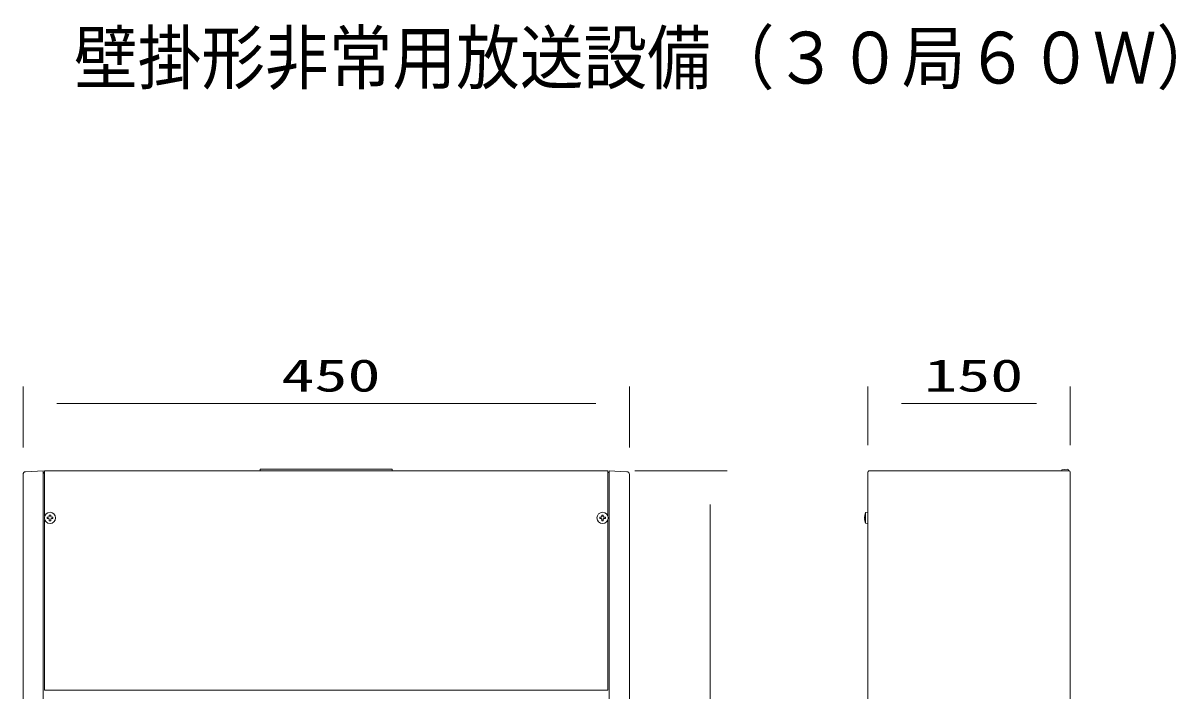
# Model space of a CAD drawing. Units: millimetres on the paper. Extents: x -62 to 66, y -119 to 119.
# Drawn here: x -39.3 to 46.3, y 69.8 to 119.4 of the extents above; entities that cross this region are included whole.
import ezdxf
from ezdxf.enums import TextEntityAlignment as Align

# ---------------------------------------------------------------- set-up
doc = ezdxf.new("R2010")
doc.units = ezdxf.units.MM
doc.layers.add('0-0_MOJI1', color=7, linetype='Continuous')
doc.layers.add('0-2_GAIKEI', color=4, linetype='Continuous', lineweight=9)
doc.layers.add('0-3_SUNPO', color=7, linetype='Continuous', lineweight=9)
doc.styles.add('ＭＳ ゴシック', font='')
doc.styles.get('ＭＳ ゴシック').set_extended_font_data('MS Gothic')

msp = doc.modelspace()

# ---------------------------------------------------------------- linework, layer by layer
at = {"layer": '0-2_GAIKEI', "color": 7}
for p, q in [((-39.286, 85.89), (-39.286, 85.892)), ((-39.286, 20.027), (-39.286, 85.89)), ((-38.623, 86.115), (-39.096, 86.09)), ((-37.786, 86.159), (-38.623, 86.115)), ((-37.786, 86.159), (-37.786, 58.552)), ((-37.686, 86.159), (-37.686, 82.769)), ((-37.686, 86.159), (4.114, 86.159)), ((4.114, 82.769), (4.114, 86.159)), ((5.051, 86.115), (4.214, 86.159)), ((4.214, 19.759), (4.214, 86.159)), ((5.525, 86.09), (5.051, 86.115)), ((5.714, 85.89), (5.714, 20.027)), ((23.411, 19.859), (23.411, 86.059)), ((38.311, 86.159), (23.511, 86.159)), ((38.165, 86.159), (38.161, 86.159)), ((38.411, 86.059), (38.411, 19.859)), ((4.114, 71.159), (4.114, 82.548))]:
    msp.add_line(p, q, dxfattribs=at)
at = {"layer": '0-2_GAIKEI'}
for p, q in [((-37.786, 85.959), (-37.786, 53.076)), ((-21.686, 86.269), (-21.686, 86.159)), ((-21.686, 86.269), (-11.886, 86.269)), ((-21.686, 86.268), (-11.886, 86.268)), ((-11.886, 86.269), (-11.886, 86.159)), ((4.114, 82.769), (4.114, 85.959)), ((5.714, 85.89), (5.714, 85.895)), ((37.8, 86.223), (38.2, 86.268)), ((37.8, 86.223), (37.807, 86.159)), ((38.311, 86.169), (38.311, 86.159)), ((23.241, 83.059), (23.411, 83.074)), ((23.241, 83.059), (23.241, 82.259)), ((-37.686, 69.859), (-37.686, 82.548)), ((4.114, 82.548), (4.114, 69.859)), ((23.182, 82.449), (23.184, 82.449)), ((23.241, 82.259), (23.411, 82.244)), ((-37.686, 69.859), (4.114, 69.859))]:
    msp.add_line(p, q, dxfattribs=at)
for centre in [(-37.286, 82.659), (3.714, 82.659)]:
    msp.add_circle(centre, 0.415, dxfattribs=at)
at = {"layer": '0-2_GAIKEI', "color": 7}
for centre, radius, start, end in [((-39.086, 85.89), 0.2, 137.93078, 179.5881), ((-39.086, 85.89), 0.2, 93.00931, 137.92207), ((-37.686, 85.959), 0.1, 90, 180), ((5.514, 85.89), 0.2, 42.07814, 86.99058), ((5.514, 85.89), 0.2, 1.20354, 42.07814), ((23.511, 86.059), 0.0998, 134.96645, 179.99483), ((23.511, 86.059), 0.1, 135.03326, 175.8595), ((23.511, 86.059), 0.0998, 90.01838, 135.04002), ((23.511, 86.059), 0.0998, 90.01623, 135.05003), ((38.311, 86.059), 0.1, 0, 90)]:
    msp.add_arc(centre, radius, start, end, dxfattribs=at)
at = {"layer": '0-2_GAIKEI'}
for centre, radius, start, end in [((4.114, 85.959), 0.1, 0, 90), ((38.211, 86.169), 0.1, 0, 96.41879), ((24.202, 82.659), 1.041, 157.38713, 168.35776), ((-35.533, 82.659), 1.963, 178.45689, 180.00436), ((-35.522, 82.659), 1.974, 179.99966, 181.53909), ((-37.289, 71.19), 11.524, 90.50087, 91.02327), ((-37.287, 94.313), 11.71, 268.98045, 269.49456), ((-37.391, 82.763), 0.0504, 270.70173, 359.33876), ((-37.391, 82.554), 0.0504, 0.70823, 89.33036), ((-25.817, 82.655), 11.524, 180.50087, 181.02328), ((-25.817, 82.662), 11.524, 178.97672, 179.49913), ((-37.286, 80.895), 1.974, 88.46102, 91.53898), ((-37.286, 84.423), 1.974, 268.46102, 271.53898), ((-48.755, 82.662), 11.524, 0.50087, 1.02328), ((-48.929, 82.658), 11.697, 358.98017, 359.49482), ((-37.181, 82.763), 0.0504, 180.70823, 269.33036), ((-37.181, 82.554), 0.0504, 90.70173, 179.33876), ((-37.285, 71.016), 11.697, 88.98017, 89.49482), ((-37.282, 94.128), 11.524, 270.50087, 271.02327), ((-39.039, 82.659), 1.963, 359.99564, 1.54311), ((-39.039, 82.658), 1.963, 358.45689, 0.00436), ((5.467, 82.659), 1.963, 178.45689, 180.00436), ((5.478, 82.659), 1.974, 179.99966, 181.53909), ((3.711, 71.19), 11.524, 90.50087, 91.02327), ((3.713, 94.313), 11.71, 268.98045, 269.49456), ((3.609, 82.763), 0.0504, 270.70173, 359.33876), ((3.609, 82.554), 0.0504, 0.70823, 89.33036), ((15.183, 82.655), 11.524, 180.50087, 181.02328), ((15.183, 82.662), 11.524, 178.97672, 179.49913), ((3.714, 80.895), 1.974, 88.46102, 91.53898), ((3.714, 84.423), 1.974, 268.46102, 271.53898), ((-7.755, 82.662), 11.524, 0.50087, 1.02328), ((-7.929, 82.658), 11.697, 358.98017, 359.49482), ((3.819, 82.763), 0.0504, 180.70823, 269.33036), ((3.819, 82.554), 0.0504, 90.70173, 179.33876), ((3.715, 71.016), 11.697, 88.98017, 89.49482), ((3.718, 94.128), 11.524, 270.50087, 271.02327), ((1.961, 82.659), 1.963, 359.99564, 1.54311), ((1.961, 82.658), 1.963, 358.45689, 0.00436), ((24.388, 82.655), 1.224, 169.93066, 184.69593), ((24.206, 82.659), 1.044, 185.7295, 191.56621), ((24.202, 82.659), 1.041, 191.64224, 202.61287)]:
    msp.add_arc(centre, radius, start, end, dxfattribs=at)
at = {"layer": '0-3_SUNPO'}
for p, q in [((-39.286, 87.89), (-39.286, 92.409)), ((5.714, 87.89), (5.714, 92.409)), ((23.411, 88.059), (23.411, 92.409)), ((38.411, 88.059), (38.411, 92.409)), ((-36.786, 91.159), (3.214, 91.159)), ((25.911, 91.159), (35.911, 91.159)), ((6.114, 86.159), (12.964, 86.159)), ((11.714, 83.659), (11.714, 4.459))]:
    msp.add_line(p, q, dxfattribs=at)

# ---------------------------------------------------------------- texts
at = {"layer": '0-0_MOJI1', "style": 'ＭＳ ゴシック', "width": 0.9}
msp.add_text('壁掛形非常用放送設備（３０局６０Ｗ）', height=3.849, dxfattribs=at).set_placement((-35.5, 113.76), align=Align.BOTTOM_LEFT)
at = {"layer": '0-3_SUNPO', "style": 'ＭＳ ゴシック', "width": 1.5}
for s, p in [('450', (-20.119, 91.321)), ('150', (27.578, 91.321))]:
    msp.add_text(s, height=2.405, dxfattribs=at).set_placement(p, align=Align.BOTTOM_LEFT)

doc.saveas('drawing.dxf')
